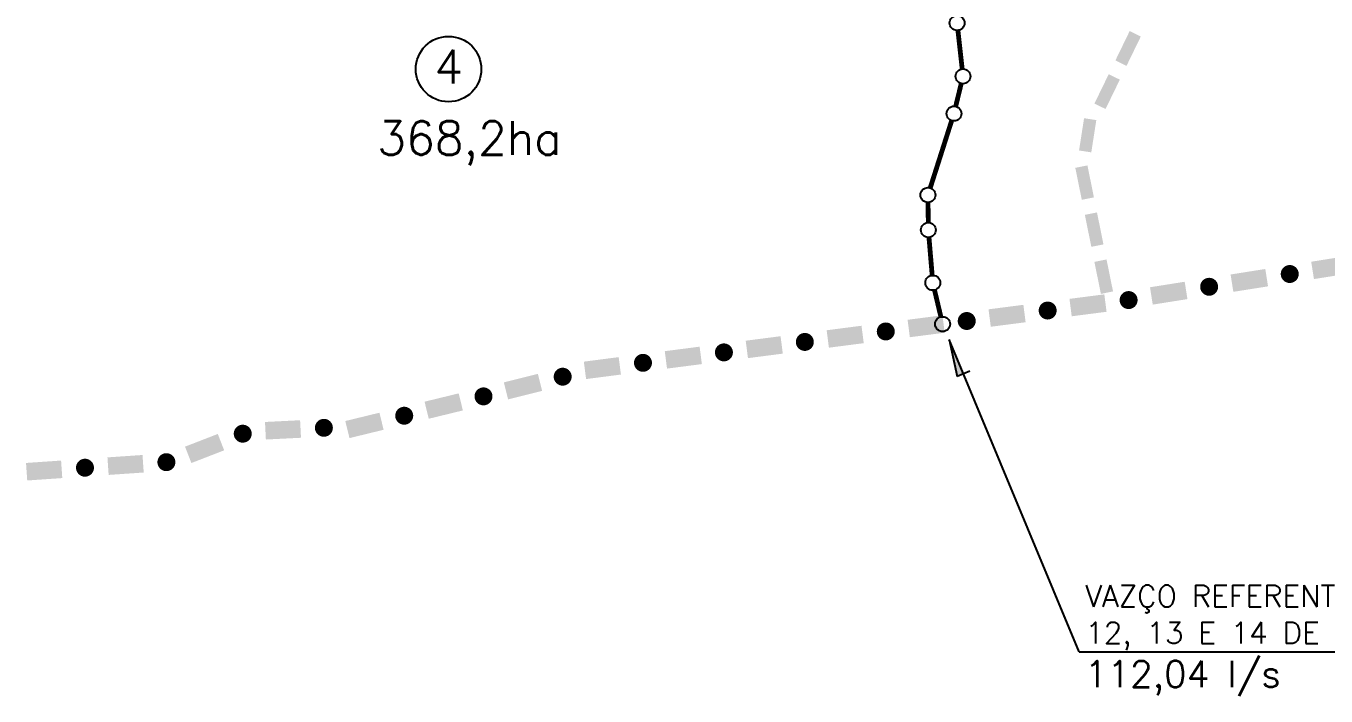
# Model space of a CAD drawing. Extents: x 587451 to 600081, y 7506605 to 7515945.
# Drawn here: x 589009 to 591717, y 7507035 to 7508431 of the extents above; entities that cross this region are included whole.
import ezdxf
from ezdxf.enums import TextEntityAlignment as Align

# ---------------------------------------------------------------- set-up
doc = ezdxf.new("R2010")
doc.units = 0
doc.header["$LTSCALE"] = 280
doc.header["$MEASUREMENT"] = 0
for name, color, linetype in [('ESTACAO', 5, 'CONTINUOUS'), ('LIMITE-BACIA', 3, 'CONTINUOUS'), ('LIMITE-PROJETO', 1, 'CONTINUOUS'), ('TEXTO', 5, 'CONTINUOUS'), ('TEXTO2', 5, 'CONTINUOUS')]:
    doc.layers.add(name, color=color, linetype=linetype)
doc.styles.get("Standard").update_dxf_attribs({"font": 'ROMANSBR.SHX'})

# ---------------------------------------------------------------- blocks, each defined once
blk = doc.blocks.new('1')
at = {"layer": 'LIMITE-PROJETO'}
blk.add_solid([(-36.6, -18.3), (-36.6, 18.3), (36.6, -18.3), (36.6, 18.3)], dxfattribs=at)
blk = doc.blocks.new('1Q')
at = {"layer": 'LIMITE-PROJETO', "const_width": 18.7}
blk.add_lwpolyline([(-94.6, 0, 1), (-75.9, 0, 1)], format="xyb", close=True, dxfattribs=at)
at = {"layer": 'ESTACAO'}
blk.add_blockref('1', (0, 0), dxfattribs=at)
blk = doc.blocks.new('2Q')
at = {"layer": 'LIMITE-BACIA'}
blk.add_solid([(-34, -12.9), (-34, 12.9), (34, -12.9), (34, 12.9)], dxfattribs=at)

msp = doc.modelspace()

# ---------------------------------------------------------------- linework, layer by layer
at = {"layer": 'ESTACAO'}
for p, q in [((590931.9, 7507777.3), (590948.1, 7507700.4)), ((591202.4, 7507126.4), (590931.9, 7507777.3)), ((590974.9, 7507711.5), (590948.1, 7507700.4))]:
    msp.add_line(p, q, dxfattribs=at)
at = {"layer": 'ESTACAO', "const_width": 10}
for points in [[(590949.9, 7508421.5), (590958.8, 7508341.2)], [(590956.8, 7508310.7), (590945.3, 7508263.3)], [(590936.9, 7508233.4), (590892.2, 7508093.2)], [(590887.6, 7508062.9), (590888.2, 7508021.2)], [(590889.6, 7507990.2), (590896.3, 7507911)], [(590901.2, 7507880.3), (590914.4, 7507824.6)]]:
    msp.add_lwpolyline(points, dxfattribs=at)
at = {"layer": 'ESTACAO'}
for centre in [(590948.2, 7508437), (590960.5, 7508325.8), (590941.7, 7508248.2), (590887.4, 7508078.4), (590888.3, 7508005.7), (590897.6, 7507895.5), (590917.9, 7507809.4)]:
    msp.add_circle(centre, 15.5, dxfattribs=at)
msp.add_solid([(590948.1, 7507700.4), (590961.5, 7507705.9), (590931.9, 7507777.3)], dxfattribs=at)
at = {"layer": 'TEXTO'}
msp.add_line((591202.4, 7507126.4), (592366.2, 7507126.4), dxfattribs=at)
at = {"layer": 'TEXTO2'}
msp.add_circle((589888.8, 7508340.8), 68.2, dxfattribs=at)

# ---------------------------------------------------------------- block references
at = {"layer": 'ESTACAO'}
for name, p, rotation in [('2Q', (591304.4, 7508383.8), 244.0818791931082), ('2Q', (591260.7, 7508293.9), 244.0818791931082), ('2Q', (591220.2, 7508202.9), 261.1428047874777), ('2Q', (591213.8, 7508104.3), 281.4780884070201), ('2Q', (591233.7, 7508006.3), 281.4780884070201), ('1Q', (591724.8, 7507927.1), 189.0020681369582), ('2Q', (591253.6, 7507908.3), 281.4780884070201), ('1Q', (591556.9, 7507900.5), 189.0020681369582), ('1Q', (591389, 7507873.9), 189.0020681369582), ('1Q', (591220.9, 7507848.6), 187.368888269343), ('1Q', (591052.3, 7507826.8), 187.368888269343), ('1Q', (590883.7, 7507805), 187.368888269343), ('1Q', (590715.1, 7507783.2), 187.368888269343), ('1Q', (590377.9, 7507739.6), 187.368888269343), ('1Q', (590546.5, 7507761.4), 187.368888269343), ('1Q', (590209.3, 7507717.8), 187.368888269343), ('1Q', (590043.9, 7507679.2), 194.0383517277497), ('1Q', (589878.8, 7507638.7), 193.6980798889143), ('1Q', (589713.7, 7507598.4), 193.6980798889143), ('1Q', (589544, 7507589.1), 182.8657123609402), ('1Q', (589380.7, 7507550.3), 201.2014542268363), ('1Q', (589046.5, 7507504.4), 183.9233753777795), ('1Q', (589216.1, 7507516), 183.9233753777795)]:
    msp.add_blockref(name, p, dxfattribs=dict(at, rotation=rotation))

# ---------------------------------------------------------------- texts
at = {"layer": 'TEXTO'}
for s, height, p in [('VAZ%%199O REFERENTE AS BACIAS', 45, (591215.3, 7507220.2)), ('12, 13 E 14 DE BARRA MANSA', 45, (591215.3, 7507143.7)), ('112,04 l/s', 55, (591214.2, 7507052.9))]:
    msp.add_text(s, height=height, dxfattribs=at).set_placement(p)
at = {"layer": 'TEXTO2'}
msp.add_text('4', height=70, dxfattribs=at).set_placement((589889.2, 7508311.1), align=Align.CENTER)
msp.add_text('368,2ha', height=70, dxfattribs=at).set_placement((589740.3, 7508162))

doc.saveas('drawing.dxf')
